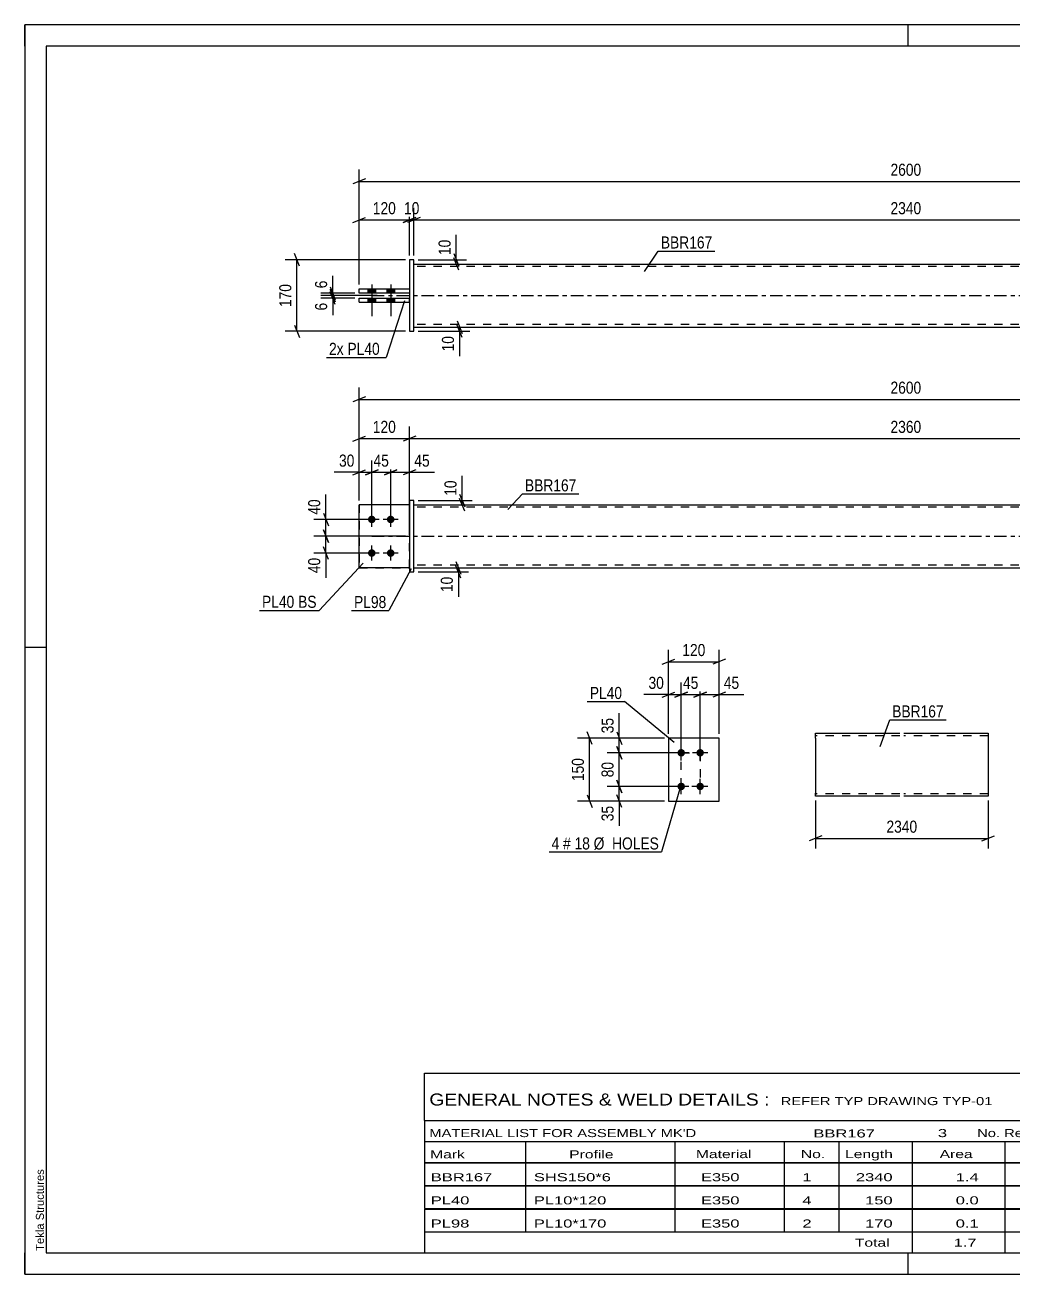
# Model space of a CAD drawing. Header units: millimetres. Extents: x 0 to 420, y 0 to 297.
# Drawn here: x 0 to 234.7, y 0 to 297 of the extents above; entities that cross this region are included whole.
import ezdxf

# ---------------------------------------------------------------- set-up
doc = ezdxf.new("R2010")
doc.units = ezdxf.units.MM
doc.linetypes.add('DXK_LINE_DOT2', pattern=[3.9198, 1.9599, -1.9599])
doc.linetypes.add('DXK_LINE_DOT3', pattern=[5.9187, 2.979, -0.9799, 0.9799, -0.9799])
doc.styles.add('Arial', font='ARIAL.TTF', dxfattribs={"height": 0.2})
doc.styles.add('Arial Narrow', font='ARIALN.TTF', dxfattribs={"height": 0.2})

# ---------------------------------------------------------------- blocks, each defined once
blk = doc.blocks.new('Unknown-580607806-1163')
at = {"color": 5, "linetype": 'Continuous'}
for p, q in [((420, 297), (0, 297)), ((0, 297), (0, 0)), ((0, 292), (0, 297)), ((210, 292), (210, 297)), ((415, 292), (5, 292)), ((5, 292), (5, 5)), ((5, 149), (0, 149)), ((0, 0), (0, 5)), ((5, 5), (415, 5)), ((210, 0), (210, 5)), ((0, 0), (420, 0))]:
    blk.add_line(p, q, dxfattribs=at)
at = {"color": 174, "linetype": 'Continuous', "style": 'Arial'}
blk.add_text('Tekla Structures', height=1.9102, rotation=90, dxfattribs=at).set_placement((4.5, 5.5))
blk = doc.blocks.new('Part-580607806-1765 - 1738')
at = {"color": 2, "linetype": 'Continuous'}
for p, q in [((92.46, 183.93), (91.46, 183.93)), ((91.46, 183.93), (91.46, 166.93)), ((92.46, 166.93), (92.46, 183.93)), ((91.46, 166.93), (92.46, 166.93))]:
    blk.add_line(p, q, dxfattribs=at)
blk = doc.blocks.new('Part-580607806-1770 - 1738')
at = {"color": 7, "linetype": 'DXK_LINE_DOT2'}
for p, q in [((91.46, 182.93), (79.46, 182.93)), ((79.46, 182.93), (79.46, 167.93)), ((91.46, 167.93), (91.46, 182.93)), ((79.46, 167.93), (91.46, 167.93))]:
    blk.add_line(p, q, dxfattribs=at)
blk = doc.blocks.new('Part-580607806-1775 - 1738')
at = {"color": 2, "linetype": 'Continuous'}
for p, q in [((91.46, 182.93), (79.46, 182.93)), ((79.46, 167.93), (79.46, 182.93)), ((91.46, 167.93), (79.46, 167.93))]:
    blk.add_line(p, q, dxfattribs=at)
at = {"color": 7, "linetype": 'DXK_LINE_DOT2'}
blk.add_line((91.46, 167.93), (91.46, 182.93), dxfattribs=at)
blk = doc.blocks.new('Part-580607806-1785 - 1738')
at = {"color": 2, "linetype": 'Continuous'}
for p, q in [((92.46, 182.93), (326.48, 182.93)), ((92.46, 167.93), (326.48, 167.93))]:
    blk.add_line(p, q, dxfattribs=at)
at = {"color": 7, "linetype": 'DXK_LINE_DOT2'}
for p, q in [((92.46, 167.93), (92.46, 182.93)), ((326.48, 182.33), (92.46, 182.33)), ((326.48, 167.93), (326.48, 182.93)), ((326.48, 168.53), (92.46, 168.53))]:
    blk.add_line(p, q, dxfattribs=at)
at = {"color": 7, "linetype": 'DXK_LINE_DOT3'}
blk.add_line((82.46, 175.43), (336.48, 175.43), dxfattribs=at)
blk = doc.blocks.new('Bolt-580607806-1787 - 1738')
at = {"linetype": 'Continuous'}
for points in [[(82.46, 178.53, -1), (82.46, 180.33, -1)], [(86.96, 178.53, -1), (86.96, 180.33, -1)], [(82.46, 170.53, -1), (82.46, 172.33, -1)], [(86.96, 170.53, -1), (86.96, 172.33, -1)]]:
    blk.add_hatch(color=1, dxfattribs=at).paths.add_polyline_path(points)
at = {"color": 1, "linetype": 'Continuous'}
for p, q in [((82.46, 177.63), (82.46, 181.23)), ((86.96, 177.63), (86.96, 181.23)), ((84.26, 179.43), (80.66, 179.43)), ((88.76, 179.43), (85.16, 179.43)), ((82.46, 169.63), (82.46, 173.23)), ((86.96, 169.63), (86.96, 173.23)), ((84.26, 171.43), (80.66, 171.43)), ((88.76, 171.43), (85.16, 171.43))]:
    blk.add_line(p, q, dxfattribs=at)
blk = doc.blocks.new('Part-580607806-1451 - 1390')
at = {"color": 2, "linetype": 'Continuous'}
for p, q in [((79.46, 234.26), (91.46, 234.26)), ((79.46, 233.26), (79.46, 234.26)), ((91.46, 233.26), (79.46, 233.26))]:
    blk.add_line(p, q, dxfattribs=at)
at = {"color": 7, "linetype": 'DXK_LINE_DOT2'}
blk.add_line((91.46, 234.26), (91.46, 233.26), dxfattribs=at)
blk = doc.blocks.new('Bolt-580607806-1403 - 1390')
at = {"linetype": 'Continuous'}
for points in [[(81.56, 233.26), (83.36, 233.26), (83.36, 234.26), (81.56, 234.26)], [(81.56, 233.26), (83.36, 233.26), (83.36, 234.26), (81.56, 234.26)], [(81.56, 231.06), (83.36, 231.06), (83.36, 232.06), (81.56, 232.06)], [(81.56, 231.06), (83.36, 231.06), (83.36, 232.06), (81.56, 232.06)], [(86.06, 233.26), (87.86, 233.26), (87.86, 234.26), (86.06, 234.26)], [(86.06, 233.26), (87.86, 233.26), (87.86, 234.26), (86.06, 234.26)], [(86.06, 231.06), (87.86, 231.06), (87.86, 232.06), (86.06, 232.06)], [(86.06, 231.06), (87.86, 231.06), (87.86, 232.06), (86.06, 232.06)]]:
    blk.add_hatch(color=1, dxfattribs=at).paths.add_polyline_path(points)
at = {"color": 1, "linetype": 'Continuous'}
for p, q in [((82.46, 235.26), (82.46, 227.76)), ((82.46, 235.26), (82.46, 227.76)), ((86.96, 235.26), (86.96, 227.76)), ((86.96, 235.26), (86.96, 227.76)), ((81.56, 234.26), (81.56, 233.26)), ((81.56, 234.26), (81.56, 233.26)), ((81.56, 232.06), (81.56, 231.06)), ((81.56, 232.06), (81.56, 231.06)), ((83.36, 234.26), (83.36, 233.26)), ((83.36, 234.26), (83.36, 233.26)), ((83.36, 232.06), (83.36, 231.06)), ((83.36, 232.06), (83.36, 231.06)), ((86.06, 234.26), (86.06, 233.26)), ((86.06, 234.26), (86.06, 233.26)), ((86.06, 232.06), (86.06, 231.06)), ((86.06, 232.06), (86.06, 231.06)), ((87.86, 234.26), (87.86, 233.26)), ((87.86, 234.26), (87.86, 233.26)), ((87.86, 232.06), (87.86, 231.06)), ((87.86, 232.06), (87.86, 231.06))]:
    blk.add_line(p, q, dxfattribs=at)
blk = doc.blocks.new('Part-580607806-1446 - 1390')
at = {"color": 2, "linetype": 'Continuous'}
for p, q in [((79.46, 231.06), (79.46, 232.06)), ((79.46, 232.06), (91.46, 232.06)), ((79.46, 231.06), (91.46, 231.06))]:
    blk.add_line(p, q, dxfattribs=at)
at = {"color": 7, "linetype": 'DXK_LINE_DOT2'}
blk.add_line((91.46, 231.06), (91.46, 232.06), dxfattribs=at)
blk = doc.blocks.new('Part-580607806-1430 - 1390')
at = {"color": 2, "linetype": 'Continuous'}
for p, q in [((92.46, 240.16), (326.48, 240.16)), ((92.46, 225.16), (326.48, 225.16))]:
    blk.add_line(p, q, dxfattribs=at)
at = {"color": 7, "linetype": 'DXK_LINE_DOT2'}
for p, q in [((92.46, 225.16), (92.46, 240.16)), ((326.48, 239.56), (92.46, 239.56)), ((326.48, 240.16), (326.48, 225.16)), ((326.48, 225.76), (92.46, 225.76))]:
    blk.add_line(p, q, dxfattribs=at)
at = {"color": 7, "linetype": 'DXK_LINE_DOT3'}
blk.add_line((82.46, 232.66), (336.48, 232.66), dxfattribs=at)
blk = doc.blocks.new('Part-580607806-1452 - 1390')
at = {"color": 2, "linetype": 'Continuous'}
for p, q in [((92.46, 241.16), (91.46, 241.16)), ((91.46, 241.16), (91.46, 224.16)), ((92.46, 224.16), (92.46, 241.16)), ((91.46, 224.16), (92.46, 224.16))]:
    blk.add_line(p, q, dxfattribs=at)
blk = doc.blocks.new('Part-580607806-2118 - 2111')
at = {"color": 2, "linetype": 'Continuous'}
for p, q in [((165.05, 127.44), (153.05, 127.44)), ((153.05, 127.44), (153.05, 112.44)), ((165.05, 112.44), (165.05, 127.44)), ((153.05, 112.44), (165.05, 112.44))]:
    blk.add_line(p, q, dxfattribs=at)
blk = doc.blocks.new('Bolt-580607806-2151 - 2111')
at = {"linetype": 'Continuous'}
for points in [[(156.05, 123.04, -1), (156.05, 124.84, -1)], [(160.55, 123.04, -1), (160.55, 124.84, -1)], [(156.05, 115.04, -1), (156.05, 116.84, -1)], [(160.55, 115.04, -1), (160.55, 116.84, -1)]]:
    blk.add_hatch(color=1, dxfattribs=at).paths.add_polyline_path(points)
at = {"color": 1, "linetype": 'Continuous'}
for p, q in [((156.05, 122.14), (156.05, 125.74)), ((160.55, 122.14), (160.55, 125.74)), ((157.85, 123.94), (154.25, 123.94)), ((162.35, 123.94), (158.75, 123.94)), ((157.85, 115.94), (154.25, 115.94)), ((156.05, 114.14), (156.05, 117.74)), ((162.35, 115.94), (158.75, 115.94)), ((160.55, 114.14), (160.55, 117.74))]:
    blk.add_line(p, q, dxfattribs=at)
blk = doc.blocks.new('Part-580607806-2308 - 2300')
at = {"color": 2, "linetype": 'Continuous'}
for p, q in [((188.01, 127.39), (188.01, 128.59)), ((188.01, 128.59), (208.01, 128.59)), ((209.01, 128.59), (229.01, 128.59)), ((229.01, 128.59), (229.01, 128.5)), ((229.01, 128.5), (229.01, 127.39)), ((188.01, 127.39), (188.01, 114.33)), ((229.01, 127.39), (229.01, 113.59)), ((188.01, 113.68), (188.01, 114.33)), ((188.01, 113.59), (188.01, 113.68)), ((208.01, 113.59), (188.01, 113.59)), ((229.01, 113.59), (209.01, 113.59))]:
    blk.add_line(p, q, dxfattribs=at)
at = {"color": 7, "linetype": 'DXK_LINE_DOT2'}
for p, q in [((208.01, 127.99), (188.01, 127.99)), ((229.01, 127.99), (209.01, 127.99)), ((229.01, 128.24), (229.01, 127.39)), ((188.01, 114.33), (188.01, 113.94)), ((188.01, 114.19), (188.01, 114.23)), ((208.01, 114.19), (188.01, 114.19)), ((229.01, 114.19), (209.01, 114.19)), ((229.01, 114.23), (229.01, 114.33)), ((229.01, 114.19), (229.01, 114.23)), ((229.01, 114.19), (229.01, 114.23))]:
    blk.add_line(p, q, dxfattribs=at)
blk = doc.blocks.new('Rectangle-580607806-2261 - 2111')
at = {"color": 1, "linetype": 'DXK_LINE_DOT2'}
blk.add_lwpolyline([(156.05, 123.94), (160.55, 123.94), (160.55, 115.94), (156.05, 115.94), (156.05, 123.94)], close=True, dxfattribs=at)
blk = doc.blocks.new('StraightDimension-580607806-1952 - 1738')
at = {"color": 7, "linetype": 'Continuous'}
for p, q in [((90.46, 175.43), (68.7, 175.43)), ((70.95, 176.93), (72.15, 173.93)), ((71.55, 171.43), (71.55, 175.43)), ((72.15, 169.93), (70.95, 172.93)), ((81.46, 171.43), (68.7, 171.43))]:
    blk.add_line(p, q, dxfattribs=at)
at = {"color": 0}
blk.add_wipeout([(70.8, 170.9), (66.6, 170.9), (66.6, 166.05), (70.8, 166.05)], dxfattribs=at)
at = {"color": 7, "linetype": 'Continuous'}
blk.add_line((71.55, 171.43), (71.55, 165.52), dxfattribs=at)
blk.add_line((71.55, 171.43), (71.55, 165.52), dxfattribs=at)
at = {"color": 3, "style": 'Arial Narrow'}
blk.add_text('40', height=2.863, rotation=90.0002, dxfattribs=at).set_placement((70.2, 166.65))
blk = doc.blocks.new('StraightDimension-580607806-1971 - 1738')
at = {"color": 7, "linetype": 'Continuous'}
for p, q in [((86.96, 180.43), (86.96, 193.48)), ((91.46, 183.93), (91.46, 193.48)), ((85.46, 190.03), (88.46, 191.23)), ((86.96, 190.63), (91.46, 190.63)), ((92.96, 191.23), (89.96, 190.03))]:
    blk.add_line(p, q, dxfattribs=at)
at = {"color": 0}
blk.add_wipeout([(96.84, 191.38), (96.84, 195.58), (91.98, 195.58), (91.98, 191.38)], dxfattribs=at)
at = {"color": 7, "linetype": 'Continuous'}
blk.add_line((91.46, 190.63), (97.36, 190.63), dxfattribs=at)
blk.add_line((91.46, 190.63), (97.36, 190.63), dxfattribs=at)
at = {"color": 3, "style": 'Arial Narrow'}
blk.add_text('45', height=2.863, dxfattribs=at).set_placement((92.58, 191.98))
blk = doc.blocks.new('StraightDimension-580607806-1921 - 1738')
at = {"color": 7, "linetype": 'Continuous'}
for p, q in [((92.96, 199.26), (89.96, 198.06)), ((91.46, 176.43), (91.46, 201.51)), ((325.98, 198.06), (328.98, 199.26)), ((327.48, 183.93), (327.48, 201.51)), ((91.46, 198.66), (327.48, 198.66))]:
    blk.add_line(p, q, dxfattribs=at)
at = {"color": 0}
blk.add_wipeout([(213.72, 199.41), (213.72, 203.61), (205.21, 203.61), (205.21, 199.41)], dxfattribs=at)
at = {"color": 3, "style": 'Arial Narrow'}
blk.add_text('2360', height=2.863, dxfattribs=at).set_placement((205.81, 200.01))
blk = doc.blocks.new('StraightDimension-580607806-1790 - 1738')
at = {"color": 7, "linetype": 'Continuous'}
for p, q in [((102.48, 169.43), (103.68, 166.43)), ((93.46, 167.93), (105.48, 167.93)), ((93.46, 166.93), (105.48, 166.93)), ((103.68, 165.43), (102.48, 168.43)), ((103.08, 166.93), (103.08, 167.93))]:
    blk.add_line(p, q, dxfattribs=at)
at = {"color": 0}
blk.add_wipeout([(102.33, 166.4), (98.13, 166.4), (98.13, 161.55), (102.33, 161.55)], dxfattribs=at)
at = {"color": 7, "linetype": 'Continuous'}
blk.add_line((103.08, 166.93), (103.08, 161.02), dxfattribs=at)
blk.add_line((103.08, 166.93), (103.08, 161.02), dxfattribs=at)
at = {"color": 3, "style": 'Arial Narrow'}
blk.add_text('10', height=2.863, rotation=90.0002, dxfattribs=at).set_placement((101.73, 162.15))
blk = doc.blocks.new('StraightDimension-580607806-1863 - 1738')
at = {"color": 7, "linetype": 'Continuous'}
for p, q in [((80.96, 208.58), (77.96, 207.38)), ((79.46, 183.93), (79.46, 210.83)), ((79.46, 207.98), (339.48, 207.98)), ((337.98, 207.38), (340.98, 208.58)), ((339.48, 183.93), (339.48, 210.83))]:
    blk.add_line(p, q, dxfattribs=at)
at = {"color": 0}
blk.add_wipeout([(213.72, 208.73), (213.72, 212.93), (205.21, 212.93), (205.21, 208.73)], dxfattribs=at)
at = {"color": 3, "style": 'Arial Narrow'}
blk.add_text('2600', height=2.863, dxfattribs=at).set_placement((205.81, 209.33))
blk = doc.blocks.new('StraightDimension-580607806-1799 - 1738')
at = {"color": 7, "linetype": 'Continuous'}
for p, q in [((103.36, 185.43), (104.56, 182.43)), ((104.56, 181.43), (103.36, 184.43)), ((93.46, 183.93), (106.36, 183.93)), ((93.46, 182.93), (106.36, 182.93)), ((103.96, 182.93), (103.96, 183.93))]:
    blk.add_line(p, q, dxfattribs=at)
at = {"color": 0}
blk.add_wipeout([(103.21, 189.31), (99.01, 189.31), (99.01, 184.45), (103.21, 184.45)], dxfattribs=at)
at = {"color": 7, "linetype": 'Continuous'}
blk.add_line((103.96, 183.93), (103.96, 189.83), dxfattribs=at)
blk.add_line((103.96, 183.93), (103.96, 189.83), dxfattribs=at)
at = {"color": 3, "style": 'Arial Narrow'}
blk.add_text('10', height=2.863, rotation=90.0002, dxfattribs=at).set_placement((102.61, 185.05))
blk = doc.blocks.new('StraightDimension-580607806-1936 - 1738')
at = {"color": 7, "linetype": 'Continuous'}
for p, q in [((77.96, 198.06), (80.96, 199.26)), ((79.46, 183.93), (79.46, 201.51)), ((92.96, 199.26), (89.96, 198.06)), ((91.46, 176.43), (91.46, 201.51)), ((79.46, 198.66), (91.46, 198.66))]:
    blk.add_line(p, q, dxfattribs=at)
at = {"color": 0}
blk.add_wipeout([(88.8, 199.41), (88.8, 203.61), (82.11, 203.61), (82.11, 199.41)], dxfattribs=at)
at = {"color": 3, "style": 'Arial Narrow'}
blk.add_text('120', height=2.863, dxfattribs=at).set_placement((82.71, 200.01))
blk = doc.blocks.new('StraightDimension-580607806-1961 - 1738')
at = {"color": 7, "linetype": 'Continuous'}
for p, q in [((81.46, 179.43), (68.7, 179.43)), ((70.95, 180.93), (72.15, 177.93)), ((71.55, 175.43), (71.55, 179.43)), ((90.46, 175.43), (68.7, 175.43)), ((72.15, 173.93), (70.95, 176.93))]:
    blk.add_line(p, q, dxfattribs=at)
at = {"color": 0}
blk.add_wipeout([(70.8, 184.81), (66.6, 184.81), (66.6, 179.95), (70.8, 179.95)], dxfattribs=at)
at = {"color": 7, "linetype": 'Continuous'}
blk.add_line((71.55, 179.43), (71.55, 185.33), dxfattribs=at)
blk.add_line((71.55, 179.43), (71.55, 185.33), dxfattribs=at)
at = {"color": 3, "style": 'Arial Narrow'}
blk.add_text('40', height=2.863, rotation=90.0002, dxfattribs=at).set_placement((70.2, 180.55))
blk = doc.blocks.new('StraightDimension-580607806-1988 - 1738')
at = {"color": 7, "linetype": 'Continuous'}
for p, q in [((82.46, 180.43), (82.46, 193.48)), ((86.96, 180.43), (86.96, 193.48)), ((80.96, 190.03), (83.96, 191.23)), ((82.46, 190.63), (86.96, 190.63)), ((88.46, 191.23), (85.46, 190.03))]:
    blk.add_line(p, q, dxfattribs=at)
at = {"color": 0}
blk.add_wipeout([(87.13, 191.38), (87.13, 195.58), (82.28, 195.58), (82.28, 191.38)], dxfattribs=at)
at = {"color": 3, "style": 'Arial Narrow'}
blk.add_text('45', height=2.863, dxfattribs=at).set_placement((82.88, 191.98))
blk = doc.blocks.new('StraightDimension-580607806-2001 - 1738')
at = {"color": 7, "linetype": 'Continuous'}
for p, q in [((79.46, 183.93), (79.46, 193.48)), ((82.46, 180.43), (82.46, 193.48)), ((77.96, 190.03), (80.96, 191.23)), ((79.46, 190.63), (82.46, 190.63)), ((83.96, 191.23), (80.96, 190.03))]:
    blk.add_line(p, q, dxfattribs=at)
at = {"color": 0}
blk.add_wipeout([(78.93, 191.38), (78.93, 195.58), (74.08, 195.58), (74.08, 191.38)], dxfattribs=at)
at = {"color": 7, "linetype": 'Continuous'}
blk.add_line((79.46, 190.63), (73.55, 190.63), dxfattribs=at)
blk.add_line((79.46, 190.63), (73.55, 190.63), dxfattribs=at)
at = {"color": 3, "style": 'Arial Narrow'}
blk.add_text('30', height=2.863, dxfattribs=at).set_placement((74.68, 191.98))
blk = doc.blocks.new('StraightDimension-580607806-1536 - 1390')
at = {"color": 7, "linetype": 'Continuous'}
for p, q in [((79.46, 235.26), (79.46, 253.51)), ((91.46, 242.16), (91.46, 253.51)), ((77.96, 250.06), (80.96, 251.26)), ((79.46, 250.66), (91.46, 250.66)), ((92.96, 251.26), (89.96, 250.06))]:
    blk.add_line(p, q, dxfattribs=at)
at = {"color": 0}
blk.add_wipeout([(88.8, 251.41), (88.8, 255.61), (82.11, 255.61), (82.11, 251.41)], dxfattribs=at)
at = {"color": 3, "style": 'Arial Narrow'}
blk.add_text('120', height=2.863, dxfattribs=at).set_placement((82.71, 252.01))
blk = doc.blocks.new('StraightDimension-580607806-1691 - 1390')
at = {"color": 7, "linetype": 'Continuous'}
for p, q in [((72.59, 234.76), (73.79, 231.76)), ((78.46, 233.26), (70.34, 233.26)), ((83.71, 232.66), (70.34, 232.66)), ((73.79, 231.16), (72.59, 234.16)), ((73.19, 232.66), (73.19, 233.26))]:
    blk.add_line(p, q, dxfattribs=at)
at = {"color": 0}
blk.add_wipeout([(72.44, 236.82), (68.24, 236.82), (68.24, 233.79), (72.44, 233.79)], dxfattribs=at)
at = {"color": 7, "linetype": 'Continuous'}
blk.add_line((73.19, 233.26), (73.19, 237.34), dxfattribs=at)
blk.add_line((73.19, 233.26), (73.19, 237.34), dxfattribs=at)
at = {"color": 3, "style": 'Arial Narrow'}
blk.add_text('6', height=2.86, rotation=90.0002, dxfattribs=at).set_placement((71.84, 234.39))
blk = doc.blocks.new('StraightDimension-580607806-1493 - 1390')
at = {"color": 7, "linetype": 'Continuous'}
for p, q in [((102.76, 226.66), (103.96, 223.66)), ((93.46, 225.16), (105.76, 225.16)), ((93.46, 224.16), (105.76, 224.16)), ((103.96, 222.66), (102.76, 225.66)), ((103.36, 224.16), (103.36, 225.16))]:
    blk.add_line(p, q, dxfattribs=at)
at = {"color": 0}
blk.add_wipeout([(102.61, 223.64), (98.41, 223.64), (98.41, 218.78), (102.61, 218.78)], dxfattribs=at)
at = {"color": 7, "linetype": 'Continuous'}
blk.add_line((103.36, 224.16), (103.36, 218.26), dxfattribs=at)
blk.add_line((103.36, 224.16), (103.36, 218.26), dxfattribs=at)
at = {"color": 3, "style": 'Arial Narrow'}
blk.add_text('10', height=2.863, rotation=90.0002, dxfattribs=at).set_placement((102.01, 219.38))
blk = doc.blocks.new('StraightDimension-580607806-1503 - 1390')
at = {"color": 7, "linetype": 'Continuous'}
for p, q in [((93.46, 241.16), (104.96, 241.16)), ((101.96, 242.66), (103.16, 239.66)), ((103.16, 238.66), (101.96, 241.66)), ((102.56, 240.16), (102.56, 241.16)), ((93.46, 240.16), (104.96, 240.16))]:
    blk.add_line(p, q, dxfattribs=at)
at = {"color": 0}
blk.add_wipeout([(101.81, 246.54), (97.61, 246.54), (97.61, 241.69), (101.81, 241.69)], dxfattribs=at)
at = {"color": 7, "linetype": 'Continuous'}
blk.add_line((102.56, 241.16), (102.56, 247.07), dxfattribs=at)
blk.add_line((102.56, 241.16), (102.56, 247.07), dxfattribs=at)
at = {"color": 3, "style": 'Arial Narrow'}
blk.add_text('10', height=2.863, rotation=90.0002, dxfattribs=at).set_placement((101.21, 242.29))
blk = doc.blocks.new('StraightDimension-580607806-1514 - 1390')
at = {"color": 7, "linetype": 'Continuous'}
for p, q in [((90.46, 241.16), (61.83, 241.16)), ((65.28, 239.66), (64.08, 242.66)), ((64.68, 224.16), (64.68, 241.16)), ((90.46, 224.16), (61.83, 224.16)), ((64.08, 225.66), (65.28, 222.66))]:
    blk.add_line(p, q, dxfattribs=at)
at = {"color": 0}
blk.add_wipeout([(63.93, 236.01), (59.73, 236.01), (59.73, 229.32), (63.93, 229.32)], dxfattribs=at)
at = {"color": 3, "style": 'Arial Narrow'}
blk.add_text('170', height=2.863, rotation=90.0002, dxfattribs=at).set_placement((63.33, 229.92))
blk = doc.blocks.new('StraightDimension-580607806-1525 - 1390')
at = {"color": 7, "linetype": 'Continuous'}
for p, q in [((79.46, 235.26), (79.46, 262.65)), ((339.48, 235.26), (339.48, 262.65)), ((80.96, 260.4), (77.96, 259.2)), ((79.46, 259.8), (339.48, 259.8)), ((337.98, 259.2), (340.98, 260.4))]:
    blk.add_line(p, q, dxfattribs=at)
at = {"color": 0}
blk.add_wipeout([(213.72, 260.55), (213.72, 264.75), (205.21, 264.75), (205.21, 260.55)], dxfattribs=at)
at = {"color": 3, "style": 'Arial Narrow'}
blk.add_text('2600', height=2.863, dxfattribs=at).set_placement((205.81, 261.15))
blk = doc.blocks.new('StraightDimension-580607806-1546 - 1390')
at = {"color": 7, "linetype": 'Continuous'}
for p, q in [((91.46, 242.16), (91.46, 253.51)), ((92.46, 242.16), (92.46, 253.51)), ((89.96, 250.06), (92.96, 251.26)), ((93.96, 251.26), (90.96, 250.06)), ((91.46, 250.66), (92.46, 250.66))]:
    blk.add_line(p, q, dxfattribs=at)
at = {"color": 0}
blk.add_wipeout([(94.38, 251.41), (94.38, 255.61), (89.53, 255.61), (89.53, 251.41)], dxfattribs=at)
at = {"color": 3, "style": 'Arial Narrow'}
blk.add_text('10', height=2.863, dxfattribs=at).set_placement((90.13, 252.01))
blk = doc.blocks.new('StraightDimension-580607806-1576 - 1390')
at = {"color": 7, "linetype": 'Continuous'}
for p, q in [((92.46, 242.16), (92.46, 253.51)), ((326.48, 242.16), (326.48, 253.51)), ((93.96, 251.26), (90.96, 250.06)), ((92.46, 250.66), (326.48, 250.66)), ((324.98, 250.06), (327.98, 251.26))]:
    blk.add_line(p, q, dxfattribs=at)
at = {"color": 0}
blk.add_wipeout([(213.72, 251.41), (213.72, 255.61), (205.21, 255.61), (205.21, 251.41)], dxfattribs=at)
at = {"color": 3, "style": 'Arial Narrow'}
blk.add_text('2340', height=2.863, dxfattribs=at).set_placement((205.81, 252.01))
blk = doc.blocks.new('StraightDimension-580607806-1681 - 1390')
at = {"color": 7, "linetype": 'Continuous'}
for p, q in [((83.71, 232.66), (70.34, 232.66)), ((78.46, 232.06), (70.34, 232.06)), ((72.59, 234.16), (73.79, 231.16)), ((73.79, 230.56), (72.59, 233.56)), ((73.19, 232.06), (73.19, 232.66))]:
    blk.add_line(p, q, dxfattribs=at)
at = {"color": 0}
blk.add_wipeout([(72.44, 231.54), (68.24, 231.54), (68.24, 228.51), (72.44, 228.51)], dxfattribs=at)
at = {"color": 7, "linetype": 'Continuous'}
blk.add_line((73.19, 232.06), (73.19, 227.98), dxfattribs=at)
blk.add_line((73.19, 232.06), (73.19, 227.98), dxfattribs=at)
at = {"color": 3, "style": 'Arial Narrow'}
blk.add_text('6', height=2.86, rotation=90.0002, dxfattribs=at).set_placement((71.84, 229.11))
blk = doc.blocks.new('StraightDimension-580607806-2154 - 2111')
at = {"color": 7, "linetype": 'Continuous'}
for p, q in [((151.55, 144.99), (154.55, 146.19)), ((153.05, 128.44), (153.05, 148.44)), ((153.05, 145.59), (165.05, 145.59)), ((166.55, 146.19), (163.55, 144.99)), ((165.05, 128.44), (165.05, 148.44))]:
    blk.add_line(p, q, dxfattribs=at)
at = {"color": 0}
blk.add_wipeout([(162.39, 146.34), (162.39, 150.54), (155.71, 150.54), (155.71, 146.34)], dxfattribs=at)
at = {"color": 3, "style": 'Arial Narrow'}
blk.add_text('120', height=2.863, dxfattribs=at).set_placement((156.31, 146.94))
blk = doc.blocks.new('StraightDimension-580607806-2171 - 2111')
at = {"color": 7, "linetype": 'Continuous'}
for p, q in [((160.55, 124.94), (160.55, 140.64)), ((165.05, 128.44), (165.05, 140.64)), ((159.05, 137.19), (162.05, 138.39)), ((160.55, 137.79), (165.05, 137.79)), ((166.55, 138.39), (163.55, 137.19))]:
    blk.add_line(p, q, dxfattribs=at)
at = {"color": 0}
blk.add_wipeout([(170.43, 138.54), (170.43, 142.74), (165.57, 142.74), (165.57, 138.54)], dxfattribs=at)
at = {"color": 7, "linetype": 'Continuous'}
blk.add_line((165.05, 137.79), (170.95, 137.79), dxfattribs=at)
blk.add_line((165.05, 137.79), (170.95, 137.79), dxfattribs=at)
at = {"color": 3, "style": 'Arial Narrow'}
blk.add_text('45', height=2.863, dxfattribs=at).set_placement((166.17, 139.14))
blk = doc.blocks.new('StraightDimension-580607806-2248 - 2111')
at = {"color": 7, "linetype": 'Continuous'}
for p, q in [((155.05, 115.94), (138.46, 115.94)), ((140.71, 117.44), (141.91, 114.44)), ((141.31, 112.44), (141.31, 115.94)), ((141.91, 110.94), (140.71, 113.94)), ((152.05, 112.44), (138.46, 112.44))]:
    blk.add_line(p, q, dxfattribs=at)
at = {"color": 0}
blk.add_wipeout([(140.56, 111.92), (136.36, 111.92), (136.36, 107.06), (140.56, 107.06)], dxfattribs=at)
at = {"color": 7, "linetype": 'Continuous'}
blk.add_line((141.31, 112.44), (141.31, 106.54), dxfattribs=at)
blk.add_line((141.31, 112.44), (141.31, 106.54), dxfattribs=at)
at = {"color": 3, "style": 'Arial Narrow'}
blk.add_text('35', height=2.863, rotation=90.0002, dxfattribs=at).set_placement((139.96, 107.66))
blk = doc.blocks.new('StraightDimension-580607806-2184 - 2111')
at = {"color": 7, "linetype": 'Continuous'}
for p, q in [((156.05, 124.94), (156.05, 140.64)), ((160.55, 124.94), (160.55, 140.64)), ((154.55, 137.19), (157.55, 138.39)), ((156.05, 137.79), (160.55, 137.79)), ((162.05, 138.39), (159.05, 137.19))]:
    blk.add_line(p, q, dxfattribs=at)
at = {"color": 0}
blk.add_wipeout([(160.73, 138.54), (160.73, 142.74), (155.87, 142.74), (155.87, 138.54)], dxfattribs=at)
at = {"color": 3, "style": 'Arial Narrow'}
blk.add_text('45', height=2.863, dxfattribs=at).set_placement((156.47, 139.14))
blk = doc.blocks.new('StraightDimension-580607806-2194 - 2111')
at = {"color": 7, "linetype": 'Continuous'}
for p, q in [((153.05, 128.44), (153.05, 140.64)), ((156.05, 124.94), (156.05, 140.64)), ((151.55, 137.19), (154.55, 138.39)), ((153.05, 137.79), (156.05, 137.79)), ((157.55, 138.39), (154.55, 137.19))]:
    blk.add_line(p, q, dxfattribs=at)
at = {"color": 0}
blk.add_wipeout([(152.52, 138.54), (152.52, 142.74), (147.67, 142.74), (147.67, 138.54)], dxfattribs=at)
at = {"color": 7, "linetype": 'Continuous'}
blk.add_line((153.05, 137.79), (147.14, 137.79), dxfattribs=at)
blk.add_line((153.05, 137.79), (147.14, 137.79), dxfattribs=at)
at = {"color": 3, "style": 'Arial Narrow'}
blk.add_text('30', height=2.863, dxfattribs=at).set_placement((148.27, 139.14))
blk = doc.blocks.new('StraightDimension-580607806-2208 - 2111')
at = {"color": 7, "linetype": 'Continuous'}
for p, q in [((134.85, 125.94), (133.65, 128.94)), ((152.05, 127.44), (131.4, 127.44)), ((134.25, 112.44), (134.25, 127.44)), ((133.65, 113.94), (134.85, 110.94)), ((152.05, 112.44), (131.4, 112.44))]:
    blk.add_line(p, q, dxfattribs=at)
at = {"color": 0}
blk.add_wipeout([(133.5, 123.28), (129.3, 123.28), (129.3, 116.6), (133.5, 116.6)], dxfattribs=at)
at = {"color": 3, "style": 'Arial Narrow'}
blk.add_text('150', height=2.863, rotation=90.0002, dxfattribs=at).set_placement((132.9, 117.2))
blk = doc.blocks.new('StraightDimension-580607806-2225 - 2111')
at = {"color": 7, "linetype": 'Continuous'}
for p, q in [((140.71, 128.94), (141.91, 125.94)), ((152.05, 127.44), (138.46, 127.44)), ((141.91, 122.44), (140.71, 125.44)), ((141.31, 123.94), (141.31, 127.44)), ((155.05, 123.94), (138.46, 123.94))]:
    blk.add_line(p, q, dxfattribs=at)
at = {"color": 0}
blk.add_wipeout([(140.56, 132.82), (136.36, 132.82), (136.36, 127.97), (140.56, 127.97)], dxfattribs=at)
at = {"color": 7, "linetype": 'Continuous'}
blk.add_line((141.31, 127.44), (141.31, 133.35), dxfattribs=at)
blk.add_line((141.31, 127.44), (141.31, 133.35), dxfattribs=at)
at = {"color": 3, "style": 'Arial Narrow'}
blk.add_text('35', height=2.863, rotation=90.0002, dxfattribs=at).set_placement((139.96, 128.57))
blk = doc.blocks.new('StraightDimension-580607806-2238 - 2111')
at = {"color": 7, "linetype": 'Continuous'}
for p, q in [((140.71, 125.44), (141.91, 122.44)), ((155.05, 123.94), (138.46, 123.94)), ((141.31, 115.94), (141.31, 123.94)), ((155.05, 115.94), (138.46, 115.94)), ((141.91, 114.44), (140.71, 117.44))]:
    blk.add_line(p, q, dxfattribs=at)
at = {"color": 0}
blk.add_wipeout([(140.56, 122.37), (136.36, 122.37), (136.36, 117.51), (140.56, 117.51)], dxfattribs=at)
at = {"color": 3, "style": 'Arial Narrow'}
blk.add_text('80', height=2.863, rotation=90.0002, dxfattribs=at).set_placement((139.96, 118.11))
blk = doc.blocks.new('StraightDimension-580607806-2312 - 2300')
at = {"color": 7, "linetype": 'Continuous'}
for p, q in [((188.01, 112.59), (188.01, 101.19)), ((229.01, 112.59), (229.01, 101.19)), ((189.51, 104.19), (186.51, 102.99)), ((227.51, 102.99), (230.51, 104.19)), ((188.01, 103.59), (229.01, 103.59))]:
    blk.add_line(p, q, dxfattribs=at)
at = {"color": 0}
blk.add_wipeout([(212.76, 104.34), (212.76, 108.54), (204.25, 108.54), (204.25, 104.34)], dxfattribs=at)
at = {"color": 3, "style": 'Arial Narrow'}
blk.add_text('2340', height=2.863, dxfattribs=at).set_placement((204.85, 104.94))
blk = doc.blocks.new('Unknown-580607806-3674')
at = {"color": 7, "linetype": 'Continuous'}
for p, q in [((95, 47.75), (255, 47.75)), ((95, 36.5), (95, 47.75)), ((255, 47.75), (255, 36.5)), ((95, 36.5), (255, 36.5)), ((95, 36.5), (95, 31.5)), ((255, 36.5), (255, 31.5)), ((95, 31.5), (255, 31.5)), ((95, 31.5), (95, 26.5)), ((119, 31.5), (119, 26.5)), ((154.5, 31.5), (154.5, 26.5)), ((180.5, 31.5), (180.5, 26.5)), ((193.5, 31.5), (193.5, 26.5)), ((211, 31.5), (211, 26.5)), ((233, 31.5), (233, 26.5)), ((255, 31.5), (255, 26.5)), ((95, 26.5), (255, 26.5)), ((95, 26.45), (95, 21.05)), ((95, 26.45), (255, 26.45)), ((119, 26.5), (119, 21)), ((154.5, 26.5), (154.5, 21)), ((180.5, 26.5), (180.5, 21)), ((193.5, 26.5), (193.5, 21)), ((211, 26.5), (211, 21)), ((233, 26.5), (233, 21)), ((255, 26.45), (255, 21.05)), ((95, 21.05), (255, 21.05)), ((95, 20.95), (95, 15.55)), ((95, 20.95), (255, 20.95)), ((119, 21), (119, 15.5)), ((154.5, 21), (154.5, 15.5)), ((180.5, 21), (180.5, 15.5)), ((193.5, 21), (193.5, 15.5)), ((211, 21), (211, 15.5)), ((233, 21), (233, 15.5)), ((255, 20.95), (255, 15.55)), ((95, 15.55), (255, 15.55)), ((95, 15.45), (95, 10.05)), ((95, 15.45), (255, 15.45)), ((119, 15.5), (119, 10)), ((154.5, 15.5), (154.5, 10)), ((180.5, 15.5), (180.5, 10)), ((193.5, 15.5), (193.5, 10)), ((211, 15.5), (211, 10)), ((233, 15.5), (233, 10)), ((255, 15.45), (255, 10.05)), ((95, 10.05), (255, 10.05)), ((95, 10), (255, 10)), ((95, 10), (95, 5)), ((211, 10), (211, 5)), ((233, 10), (233, 5)), ((255, 10), (255, 5)), ((95, 5), (255, 5))]:
    blk.add_line(p, q, dxfattribs=at)
at = {"color": 7, "style": 'Arial Narrow'}
for s, height, width, p in [('GENERAL NOTES & WELD DETAILS :', 2.8633, 1.4, (96.15, 40.06)), ('REFER TYP DRAWING TYP-01', 1.9089, 1.6, (179.7, 40.16)), ("MATERIAL LIST FOR ASSEMBLY MK'D", 1.9089, 1.6, (96.15, 32.56)), ('BBR167', 1.909, 1.794707, (187.48, 32.47)), ('3', 1.91, 1.794707, (217.08, 32.56)), ('No. Required', 1.9089, 1.6, (226.41, 32.56)), ('Mark', 1.909, 1.7, (96.34, 27.5)), ('Profile', 1.909, 1.7, (129.41, 27.5)), ('Material', 1.909, 1.7, (159.54, 27.56)), ('No.', 1.909, 1.7, (184.5, 27.56)), ('Length', 1.909, 1.7, (195, 27.56)), ('Area', 1.909, 1.7, (217.5, 27.56)), ('Weight', 1.909, 1.7, (237, 27.56))]:
    blk.add_text(s, height=height, dxfattribs=dict(at, width=width)).set_placement(p)
at = {"color": 7, "linetype": 'Continuous', "style": 'Arial Narrow'}
for s, height, width, p in [('BBR167', 1.909, 1.794707, (96.5, 22.06)), ('SHS150*6', 1.909, 1.794707, (121, 22.06)), ('E350', 1.909, 1.794707, (160.74, 22.06)), ('1', 1.91, 1.794707, (184.86, 22.06)), ('2340', 1.909, 1.794707, (197.58, 22.06)), ('1.4', 1.909, 1.794707, (221.32, 22.06)), ('63.5', 1.909, 1.794707, (240.14, 22.06)), ('PL40', 1.909, 1.794707, (96.5, 16.56)), ('PL10*120', 1.909, 1.794707, (121, 16.56)), ('E350', 1.909, 1.794707, (160.74, 16.56)), ('4', 1.91, 1.794707, (184.86, 16.56)), ('150', 1.909, 1.794707, (199.77, 16.56)), ('0.0', 1.909, 1.794707, (221.32, 16.56)), ('5.7', 1.909, 1.794707, (242.33, 16.56)), ('PL98', 1.909, 1.794707, (96.5, 11.06)), ('PL10*170', 1.909, 1.794707, (121, 11.06)), ('E350', 1.909, 1.794707, (160.74, 11.06)), ('2', 1.91, 1.794707, (184.86, 11.06)), ('170', 1.909, 1.794707, (199.77, 11.06)), ('0.1', 1.909, 1.794707, (221.32, 11.06)), ('4.5', 1.909, 1.794707, (242.33, 11.06)), ('Total', 1.909, 1.7, (197.33, 6.5)), ('1.7', 1.909, 1.794707, (220.83, 6.5)), ('73.7', 1.909, 1.794707, (240.14, 6.5))]:
    blk.add_text(s, height=height, dxfattribs=dict(at, width=width)).set_placement(p)
blk = doc.blocks.new('Mark-580607806-1761 - 1738')
at = {"color": 0}
blk.add_wipeout([(85.93, 158.36), (85.93, 161.36), (78.25, 161.36), (78.25, 158.36)], dxfattribs=at)
blk.add_wipeout([(85.93, 158.36), (85.93, 161.36), (78.25, 161.36), (78.25, 158.36)], dxfattribs=at)
at = {"color": 30, "linetype": 'Continuous'}
for p in [(91.81, 167.69), (77.65, 157.76)]:
    blk.add_line(p, (86.53, 157.76), dxfattribs=at)
at = {"color": 3, "style": 'Arial Narrow'}
blk.add_text('PL98', height=2.863, dxfattribs=at).set_placement((78.25, 158.36))
blk = doc.blocks.new('Mark-580607806-1781 - 1738')
at = {"color": 0}
blk.add_wipeout([(131.13, 186.1), (131.13, 189.1), (118.89, 189.1), (118.89, 186.1)], dxfattribs=at)
blk.add_wipeout([(131.13, 186.1), (131.13, 189.1), (118.89, 189.1), (118.89, 186.1)], dxfattribs=at)
at = {"color": 30, "linetype": 'Continuous'}
for p, q in [((114.78, 181.76), (118.29, 185.5)), ((118.29, 185.5), (131.73, 185.5))]:
    blk.add_line(p, q, dxfattribs=at)
at = {"color": 3, "style": 'Arial Narrow'}
blk.add_text('BBR167', height=2.863, dxfattribs=at).set_placement((118.89, 186.1))
blk = doc.blocks.new('MarkSet-580607806-2039 - 1738')
at = {"color": 0}
blk.add_wipeout([(64.05, 158.41), (64.05, 161.41), (56.37, 161.41), (56.37, 158.41)], dxfattribs=at)
blk.add_wipeout([(64.05, 158.41), (64.05, 161.41), (56.37, 161.41), (56.37, 158.41)], dxfattribs=at)
blk.add_wipeout([(69.33, 158.41), (69.33, 161.41), (64.95, 161.41), (64.95, 158.41)], dxfattribs=at)
blk.add_wipeout([(69.33, 158.41), (69.33, 161.41), (64.95, 161.41), (64.95, 158.41)], dxfattribs=at)
at = {"color": 30, "linetype": 'Continuous'}
for p in [(80.42, 169.03), (55.77, 157.81)]:
    blk.add_line(p, (69.93, 157.81), dxfattribs=at)
at = {"color": 3, "style": 'Arial Narrow'}
for s, p in [('PL40', (56.37, 158.41)), ('BS', (64.95, 158.41))]:
    blk.add_text(s, height=2.863, dxfattribs=at).set_placement(p)
blk = doc.blocks.new('Mark-580607806-1425 - 1390')
at = {"color": 0}
blk.add_wipeout([(163.44, 243.85), (163.44, 246.85), (151.2, 246.85), (151.2, 243.85)], dxfattribs=at)
blk.add_wipeout([(163.44, 243.85), (163.44, 246.85), (151.2, 246.85), (151.2, 243.85)], dxfattribs=at)
at = {"color": 30, "linetype": 'Continuous'}
for p, q in [((147.32, 238.4), (150.6, 243.25)), ((150.6, 243.25), (164.04, 243.25))]:
    blk.add_line(p, q, dxfattribs=at)
at = {"color": 3, "style": 'Arial Narrow'}
blk.add_text('BBR167', height=2.863, dxfattribs=at).set_placement((151.2, 243.85))
blk = doc.blocks.new('MarkSet-580607806-1729 - 1390')
at = {"color": 30, "linetype": 'Continuous'}
blk.add_line((90.28, 231.44), (85.85, 217.96), dxfattribs=at)
at = {"color": 0}
blk.add_wipeout([(75.78, 218.56), (75.78, 221.56), (72.3, 221.56), (72.3, 218.56)], dxfattribs=at)
blk.add_wipeout([(75.78, 218.56), (75.78, 221.56), (72.3, 221.56), (72.3, 218.56)], dxfattribs=at)
blk.add_wipeout([(84.35, 218.56), (84.35, 221.56), (76.68, 221.56), (76.68, 218.56)], dxfattribs=at)
blk.add_wipeout([(84.35, 218.56), (84.35, 221.56), (76.68, 221.56), (76.68, 218.56)], dxfattribs=at)
at = {"color": 30, "linetype": 'Continuous'}
blk.add_line((71.7, 217.96), (85.85, 217.96), dxfattribs=at)
at = {"color": 3, "style": 'Arial Narrow'}
for s, p in [('2x', (72.3, 218.56)), ('PL40', (76.68, 218.56))]:
    blk.add_text(s, height=2.863, dxfattribs=at).set_placement(p)
blk = doc.blocks.new('Mark-580607806-2114 - 2111')
at = {"color": 0}
blk.add_wipeout([(141.99, 136.73), (141.99, 139.73), (134.31, 139.73), (134.31, 136.73)], dxfattribs=at)
blk.add_wipeout([(141.99, 136.73), (141.99, 139.73), (134.31, 139.73), (134.31, 136.73)], dxfattribs=at)
at = {"color": 30, "linetype": 'Continuous'}
for p in [(133.71, 136.13), (154.39, 126.42)]:
    blk.add_line(p, (142.59, 136.13), dxfattribs=at)
at = {"color": 3, "style": 'Arial Narrow'}
blk.add_text('PL40', height=2.863, dxfattribs=at).set_placement((134.31, 136.73))
blk = doc.blocks.new('Mark-580607806-2147 - 2111')
at = {"color": 0}
blk.add_wipeout([(127.05, 100.95), (127.05, 103.95), (125.22, 103.95), (125.22, 100.95)], dxfattribs=at)
blk.add_wipeout([(127.05, 100.95), (127.05, 103.95), (125.22, 103.95), (125.22, 100.95)], dxfattribs=at)
blk.add_wipeout([(129.78, 100.95), (129.78, 103.95), (127.95, 103.95), (127.95, 100.95)], dxfattribs=at)
blk.add_wipeout([(129.78, 100.95), (129.78, 103.95), (127.95, 103.95), (127.95, 100.95)], dxfattribs=at)
at = {"color": 3, "style": 'Arial Narrow'}
blk.add_text('4', height=2.86, dxfattribs=at).set_placement((125.22, 100.95))
at = {"color": 0}
blk.add_wipeout([(134.33, 100.95), (134.33, 103.95), (130.68, 103.95), (130.68, 100.95)], dxfattribs=at)
blk.add_wipeout([(134.33, 100.95), (134.33, 103.95), (130.68, 103.95), (130.68, 100.95)], dxfattribs=at)
at = {"color": 3, "style": 'Arial Narrow'}
blk.add_text('#', height=2.86, dxfattribs=at).set_placement((127.95, 100.95))
at = {"color": 0}
blk.add_wipeout([(150.76, 100.95), (150.76, 103.95), (135.23, 103.95), (135.23, 100.95)], dxfattribs=at)
blk.add_wipeout([(150.76, 100.95), (150.76, 103.95), (135.23, 103.95), (135.23, 100.95)], dxfattribs=at)
at = {"color": 7, "linetype": 'Continuous'}
for p in [(155.91, 115.96), (124.62, 100.35)]:
    blk.add_line(p, (151.36, 100.35), dxfattribs=at)
at = {"color": 3, "style": 'Arial Narrow'}
for s, p in [('18', (130.68, 100.95)), ('Ø  HOLES', (135.23, 100.95))]:
    blk.add_text(s, height=2.863, dxfattribs=at).set_placement(p)
blk = doc.blocks.new('Mark-580607806-2304 - 2300')
at = {"color": 0}
blk.add_wipeout([(218.46, 132.35), (218.46, 135.35), (206.22, 135.35), (206.22, 132.35)], dxfattribs=at)
blk.add_wipeout([(218.46, 132.35), (218.46, 135.35), (206.22, 135.35), (206.22, 132.35)], dxfattribs=at)
at = {"color": 30, "linetype": 'Continuous'}
for p, q in [((203.35, 125.43), (205.62, 131.75)), ((205.62, 131.75), (219.06, 131.75))]:
    blk.add_line(p, q, dxfattribs=at)
at = {"color": 3, "style": 'Arial Narrow'}
blk.add_text('BBR167', height=2.863, dxfattribs=at).set_placement((206.22, 132.35))

msp = doc.modelspace()

# ---------------------------------------------------------------- block references
for name in ['Unknown-580607806-1163', 'Part-580607806-1452 - 1390', 'Part-580607806-1430 - 1390', 'Bolt-580607806-1403 - 1390', 'Part-580607806-1451 - 1390', 'Part-580607806-1446 - 1390', 'Part-580607806-1770 - 1738', 'Part-580607806-1775 - 1738', 'Bolt-580607806-1787 - 1738', 'Part-580607806-1785 - 1738', 'Part-580607806-1765 - 1738', 'Part-580607806-2308 - 2300', 'Part-580607806-2118 - 2111', 'Bolt-580607806-2151 - 2111', 'Rectangle-580607806-2261 - 2111', 'Unknown-580607806-3674']:
    msp.add_blockref(name, (0, 0))

# ---------------------------------------------------------------- next in the draw order: block references
for name in ['StraightDimension-580607806-1536 - 1390', 'StraightDimension-580607806-1493 - 1390', 'StraightDimension-580607806-1971 - 1738', 'StraightDimension-580607806-1952 - 1738', 'StraightDimension-580607806-1790 - 1738', 'StraightDimension-580607806-2154 - 2111', 'Mark-580607806-2304 - 2300', 'StraightDimension-580607806-2248 - 2111', 'StraightDimension-580607806-2312 - 2300']:
    msp.add_blockref(name, (0, 0))

# ---------------------------------------------------------------- next in the draw order: block references
for name in ['StraightDimension-580607806-1503 - 1390', 'StraightDimension-580607806-1691 - 1390', 'StraightDimension-580607806-1921 - 1738', 'Mark-580607806-1761 - 1738', 'StraightDimension-580607806-2171 - 2111']:
    msp.add_blockref(name, (0, 0))

# ---------------------------------------------------------------- next in the draw order: block references
for name in ['StraightDimension-580607806-1514 - 1390', 'StraightDimension-580607806-1863 - 1738', 'MarkSet-580607806-2039 - 1738', 'StraightDimension-580607806-2184 - 2111']:
    msp.add_blockref(name, (0, 0))

# ---------------------------------------------------------------- next in the draw order: block references
for name in ['StraightDimension-580607806-1525 - 1390', 'StraightDimension-580607806-1799 - 1738', 'Mark-580607806-1781 - 1738', 'StraightDimension-580607806-2194 - 2111']:
    msp.add_blockref(name, (0, 0))

# ---------------------------------------------------------------- next in the draw order: block references
for name in ['StraightDimension-580607806-1546 - 1390', 'StraightDimension-580607806-1681 - 1390', 'StraightDimension-580607806-1936 - 1738', 'StraightDimension-580607806-2208 - 2111']:
    msp.add_blockref(name, (0, 0))

# ---------------------------------------------------------------- next in the draw order: block references
for name in ['StraightDimension-580607806-1576 - 1390', 'MarkSet-580607806-1729 - 1390', 'StraightDimension-580607806-1961 - 1738', 'StraightDimension-580607806-2225 - 2111']:
    msp.add_blockref(name, (0, 0))

# ---------------------------------------------------------------- next in the draw order: block references
for name in ['Mark-580607806-1425 - 1390', 'StraightDimension-580607806-1988 - 1738', 'StraightDimension-580607806-2238 - 2111']:
    msp.add_blockref(name, (0, 0))

# ---------------------------------------------------------------- next in the draw order: block references
for name in ['StraightDimension-580607806-2001 - 1738', 'Mark-580607806-2114 - 2111', 'Mark-580607806-2147 - 2111']:
    msp.add_blockref(name, (0, 0))

doc.saveas('drawing.dxf')
